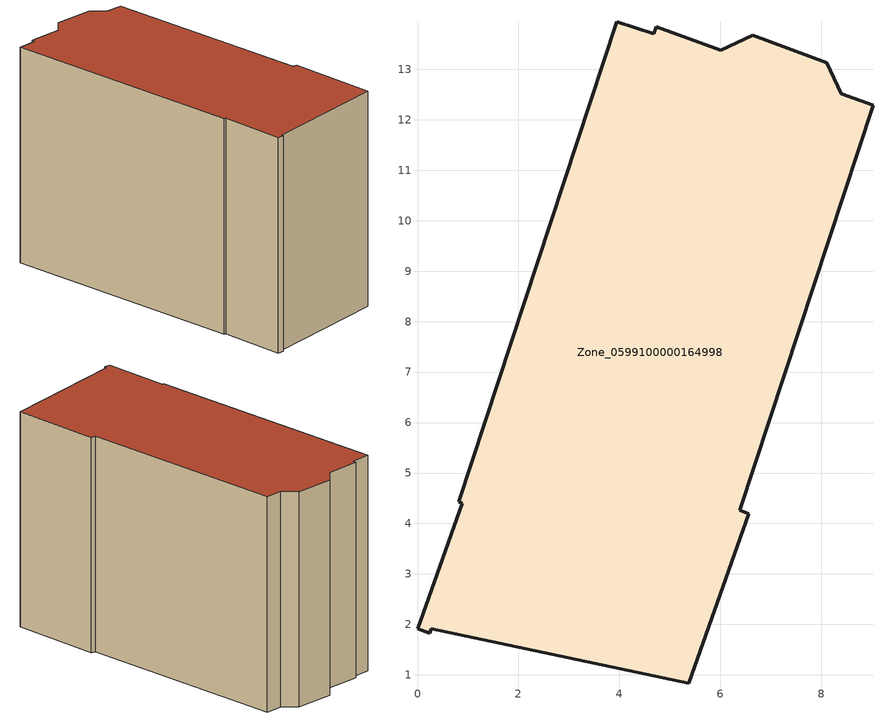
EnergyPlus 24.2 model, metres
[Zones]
Zone_0599100000164998
 floor ground (C_G): 6,13.38 6.64,13.67 8.11,13.13 8.4,12.52 9.03,12.29 6.38,4.26 6.56,4.19 5.37,0.83 0.27,1.91 0.24,1.83 0,1.92 0.88,4.41 0.82,4.43 3.94,13.94 4.68,13.71 4.73,13.84 z0
 wall outside (C_F): 8.4,12.52 8.11,13.13 6.64,13.67 6,13.38 4.73,13.84 4.68,13.71 3.94,13.94 0.82,4.43 0.88,4.41 0,1.92 0.24,1.83 0.27,1.91 5.37,0.83 6.56,4.19 6.38,4.26 9.03,12.29 8.4,12.52 z0:8.39
 roof outside (C_R): 0.88,4.41 0,1.92 0.24,1.83 0.27,1.91 5.37,0.83 6.56,4.19 6.38,4.26 9.03,12.29 8.4,12.52 8.11,13.13 6.64,13.67 6,13.38 4.73,13.84 4.68,13.71 3.94,13.94 0.82,4.43 z8.39
[BUILDING]
Pand.0599100000164998: North Axis=0; Terrain=City; Loads Convergence Tolerance Value=0.04; Temperature Convergence Tolerance Value=0.4; Solar Distribution=FullExterior; Maximum Number of Warmup Days=25; Minimum Number of Warmup Days=1
[Site:Location]
Rotterdam.The.Hague.AP_ZH_NLD Design_Conditions: Latitude=51.96; Longitude=4.45; Time Zone=1; Elevation=-4.5
[SITE:GROUNDTEMPERATURE:BUILDINGSURFACE]
18, 18, 18, 18, 18, 18, 18, 18, 18, 18, 18, 18
[MATERIAL] Thermal Absorptance=0.9; Solar Absorptance=0.7; Visible Absorptance=0.7
Name | Roughness | Thickness | Conductivity | Density | Specific Heat
G.TI.1946 | MediumSmooth | 0.15 | 1 | 540 | 1210
F.TI.1946 | Rough | 0.3 | 0.857143 | 1920 | 840
R.TI.1946 | MediumRough | 0.2 | 0.1 | 1500 | 1000
[CONSTRUCTION]
C_G: G.TI.1946
C_F: F.TI.1946
C_R: R.TI.1946
[ZONE]
Zone_0599100000164998: Type=1; Multiplier=1; Ceiling Height=Autocalculate; Volume=Autocalculate; Floor Area=autocalculate; Part of Total Floor Area=Yes
[ZONEINFILTRATION:DESIGNFLOWRATE]
Infil_Zone_0599100000164998: Zone or ZoneList or Space or SpaceList=Zone_0599100000164998; Schedule=AlwaysOn; Design Flow Rate Calculation Method=Flow/Area; Flow Rate per Floor Area=0.003; Constant Term Coefficient=1; Temperature Term Coefficient=0; Velocity Term Coefficient=0; Velocity Squared Term Coefficient=0
[HVACTEMPLATE:ZONE:IDEALLOADSAIRSYSTEM]
Zone_0599100000164998: Maximum Heating Supply Air Temperature=50; Minimum Cooling Supply Air Temperature=13; Maximum Heating Supply Air Humidity Ratio=0.0156; Minimum Cooling Supply Air Humidity Ratio=0.0077; Heating Limit=NoLimit; Cooling Limit=NoLimit; Dehumidification Control Type=ConstantSensibleHeatRatio; Cooling Sensible Heat Ratio=0.7; Dehumidification Setpoint=60; Humidification Control Type=None; Humidification Setpoint=30; Outdoor Air Method=None; Outdoor Air Flow Rate per Person=0.00944; Outdoor Air Flow Rate per Zone Floor Area=0; Outdoor Air Flow Rate per Zone=0; Demand Controlled Ventilation Type=None; Outdoor Air Economizer Type=NoEconomizer; Heat Recovery Type=None; Sensible Heat Recovery Effectiveness=0.7; Latent Heat Recovery Effectiveness=0.65
[ZONECONTROL:THERMOSTAT]
ThermostatControl_Zone_0599100000164998: Zone or ZoneList=Zone_0599100000164998; Control Type Schedule=DualSetpointControlType; Control 1=Thermostat_Zone_0599100000164998; Temperature Difference Between Cutout And Setpoint=0
[THERMOSTATSETPOINT:DUALSETPOINT]
Thermostat_Zone_0599100000164998: Heating Setpoint Temperature Schedule=HeatingSetpoint_Zone_0599100000164998; Cooling Setpoint Temperature Schedule=CoolingSetpoint_Zone_0599100000164998
[SCHEDULE:COMPACT]
HeatingSetpoint_Zone_0599100000164998: Through: 12/31, For: AllDays, Until: 24:00, 21
CoolingSetpoint_Zone_0599100000164998: Through: 12/31, For: AllDays, Until: 24:00, 24
DualSetpointControlType: Through: 12/31, For: AllDays, Until: 24:00, 4
AlwaysOn: Through: 12/31, For: AllDays, Until: 24:00, 1
